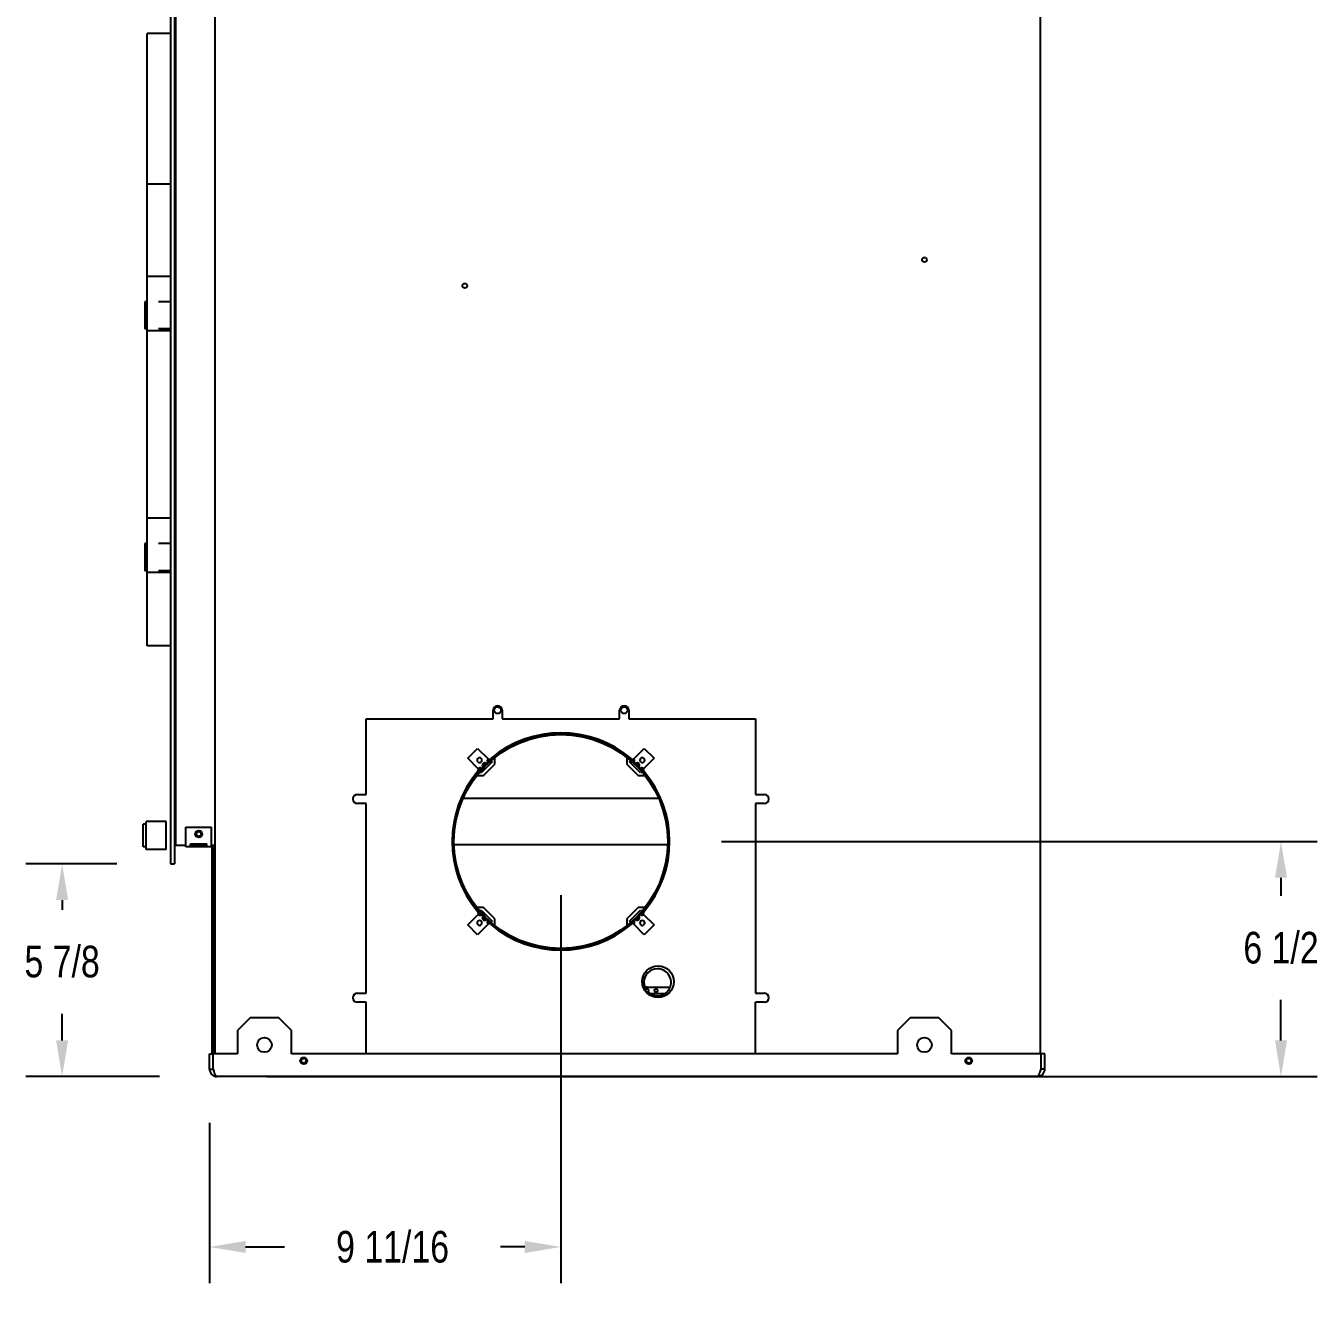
# Model space of a CAD drawing. Extents: x 4 to 120, y 8 to 100.
# Drawn here: x 84.63 to 120.34, y 8.02 to 43.09 of the extents above; entities that cross this region are included whole.
import ezdxf

# ---------------------------------------------------------------- set-up
doc = ezdxf.new("R2010")
doc.units = 0
doc.header["$LTSCALE"] = 7.5625
doc.header["$MEASUREMENT"] = 0
doc.layers.get('0').update_dxf_attribs({"linetype": 'CONTINUOUS'})
doc.layers.get('Defpoints').update_dxf_attribs({"linetype": 'CONTINUOUS'})
doc.styles.get("Standard").update_dxf_attribs({"font": 'txt', "width": 0.8})
doc.dimstyles.get("Standard").update_dxf_attribs({"dimtxt": 0.875, "dimasz": 0.08, "dimexe": 0.18, "dimexo": 0.0625, "dimgap": 0.09, "dimtad": 0, "dimtih": 1, "dimtoh": 1, "dimzin": 0, "dimdsep": 46, "dimtxsty": 'STANDARD', "dimcen": 0.09, "dimadec": 0, "dimazin": 0, "dimtp": 0.01, "dimtm": 0.01, "dimtfac": 1, "dimtofl": 0, "dimtmove": 0, "dimatfit": 3, "dimfxl": 1, "dimtolj": 1, "dimtzin": 0, "dimarcsym": 0})

# ---------------------------------------------------------------- blocks, each defined once
blk = doc.blocks.new('*D1')
at = {"color": 0, "linetype": 'Continuous', "lineweight": -2}
for p, q in [((99.423, 19.05), (99.423, 8.323)), ((89.706, 12.76), (89.706, 8.323)), ((90.706, 9.323), (91.785, 9.323)), ((98.423, 9.323), (97.752, 9.323))]:
    blk.add_line(p, q, dxfattribs=at)
at = {"color": 0, "linetype": 'Continuous'}
for points in [[(90.706, 9.489), (90.706, 9.156), (89.706, 9.323)], [(98.423, 9.489), (98.423, 9.156), (99.423, 9.323)]]:
    blk.add_solid(points, dxfattribs=at)
at = {"layer": 'Defpoints', "color": 0, "linetype": 'Continuous'}
for p in [(99.423, 19.909), (89.706, 13.619), (89.706, 9.323)]:
    blk.add_point(p, dxfattribs=at)
at = {"color": 0, "linetype": 'Continuous', "insert": (94.769, 9.323), "char_height": 0.875, "attachment_point": 5}
blk.add_mtext('\\A1;9 11/16', dxfattribs=at)
blk = doc.blocks.new('*D2')
at = {"color": 0, "linetype": 'Continuous', "lineweight": -2}
for p, q in [((103.864, 20.534), (120.335, 20.534)), ((119.335, 19.534), (119.335, 19.031)), ((119.335, 15.034), (119.335, 16.156)), ((91.296, 14.034), (120.335, 14.034))]:
    blk.add_line(p, q, dxfattribs=at)
at = {"color": 0, "linetype": 'Continuous'}
for points in [[(119.169, 19.534), (119.502, 19.534), (119.335, 20.534)], [(119.169, 15.034), (119.502, 15.034), (119.335, 14.034)]]:
    blk.add_solid(points, dxfattribs=at)
at = {"layer": 'Defpoints', "color": 0, "linetype": 'Continuous'}
for p in [(103.004, 20.534), (119.335, 20.534), (90.436, 14.034)]:
    blk.add_point(p, dxfattribs=at)
at = {"color": 0, "linetype": 'Continuous', "insert": (119.335, 17.593), "char_height": 0.875, "attachment_point": 5}
blk.add_mtext('\\A1;6 1/2', dxfattribs=at)
blk = doc.blocks.new('*D5')
at = {"color": 0, "linetype": 'Continuous', "lineweight": -2}
for p, q in [((87.146, 19.914), (84.631, 19.914)), ((85.631, 18.914), (85.631, 18.648)), ((85.631, 15.034), (85.631, 15.773)), ((88.327, 14.034), (84.631, 14.034))]:
    blk.add_line(p, q, dxfattribs=at)
at = {"color": 0, "linetype": 'Continuous'}
for points in [[(85.465, 18.914), (85.798, 18.914), (85.631, 19.914)], [(85.465, 15.034), (85.798, 15.034), (85.631, 14.034)]]:
    blk.add_solid(points, dxfattribs=at)
at = {"layer": 'Defpoints', "color": 0, "linetype": 'Continuous'}
for p in [(85.631, 19.914), (88.005, 19.914), (89.186, 14.034)]:
    blk.add_point(p, dxfattribs=at)
at = {"color": 0, "linetype": 'Continuous', "insert": (85.631, 17.21), "char_height": 0.875, "attachment_point": 5}
blk.add_mtext('\\A1;5 7/8', dxfattribs=at)

msp = doc.modelspace()

# ---------------------------------------------------------------- linework, layer by layer
at = {"color": 3, "linetype": 'Continuous'}
for p, q in [((112.68242, 14.65905), (112.68242, 54.27705)), ((89.86642, 14.65905), (89.86642, 45.31973)), ((88.76542, 44.81975), (88.76542, 20.43405)), ((97.54792, 23.92405), (97.54792, 24.16405)), ((97.79792, 24.16405), (97.79792, 23.92405)), ((101.04792, 23.92405), (101.04792, 24.16405)), ((101.29792, 24.16405), (101.29792, 23.92405)), ((94.03842, 23.92405), (97.54792, 23.92405)), ((94.03842, 21.83755), (94.03842, 23.92405)), ((97.79792, 23.92405), (101.04792, 23.92405)), ((101.29792, 23.92405), (104.80742, 23.92405)), ((104.80742, 23.92405), (104.80742, 21.83755)), ((96.84679, 22.83824), (97.1186, 23.11004)), ((97.1186, 23.11004), (97.40957, 22.81907)), ((97.59508, 22.67161), (97.59508, 22.85413)), ((101.25076, 22.85413), (101.25076, 22.67161)), ((101.43626, 22.81907), (101.72716, 23.10997)), ((101.72716, 23.10997), (101.99897, 22.83816)), ((97.13777, 22.54725), (96.84679, 22.83824)), ((97.12907, 22.51819), (97.17989, 22.56901)), ((97.16491, 22.48235), (97.12907, 22.51819)), ((97.52717, 22.73952), (97.21745, 22.4298)), ((97.25075, 22.63988), (97.31696, 22.70609)), ((97.28536, 22.36189), (97.59508, 22.67161)), ((97.38782, 22.77694), (97.43878, 22.8279)), ((97.43878, 22.8279), (97.46933, 22.79735)), ((97.49434, 22.77234), (97.52717, 22.73952)), ((101.25076, 22.67161), (101.56048, 22.36189)), ((101.31867, 22.73952), (101.3515, 22.77234)), ((101.62839, 22.4298), (101.31867, 22.73952)), ((101.37123, 22.79207), (101.40706, 22.8279)), ((101.40706, 22.8279), (101.45802, 22.77694)), ((101.52888, 22.70609), (101.59509, 22.63988)), ((101.66595, 22.56901), (101.71677, 22.51819)), ((101.71677, 22.51819), (101.68621, 22.48763)), ((101.99897, 22.83816), (101.70807, 22.54725)), ((97.10285, 22.36189), (97.28536, 22.36189)), ((97.21745, 22.4298), (97.18464, 22.46262)), ((101.56048, 22.36189), (101.74299, 22.36189)), ((101.6612, 22.46262), (101.62839, 22.4298)), ((93.79842, 21.83755), (94.03842, 21.83755)), ((104.80742, 21.83755), (105.04742, 21.83755)), ((94.03842, 21.58755), (93.79842, 21.58755)), ((94.03842, 16.33755), (94.03842, 21.58755)), ((102.12722, 21.72605), (96.71862, 21.72605)), ((105.04742, 21.58755), (104.80742, 21.58755)), ((104.80742, 21.58755), (104.80742, 16.33755)), ((88.76542, 20.43405), (89.05642, 20.43405)), ((89.18142, 20.43405), (89.63342, 20.43405)), ((89.63342, 20.41405), (89.18142, 20.41405)), ((89.75842, 20.43405), (89.86642, 20.43405)), ((89.80642, 14.65905), (89.80642, 20.36605)), ((96.47225, 20.45022), (102.37359, 20.45022)), ((102.40732, 20.53405), (102.42994, 20.53405)), ((97.28536, 18.70621), (97.10285, 18.70621)), ((97.12907, 18.54991), (97.15963, 18.58047)), ((97.18464, 18.60548), (97.21745, 18.6383)), ((97.21745, 18.6383), (97.52717, 18.32858)), ((97.59508, 18.39649), (97.28536, 18.70621)), ((101.56048, 18.70621), (101.25076, 18.39649)), ((101.31867, 18.32858), (101.62839, 18.6383)), ((101.74299, 18.70621), (101.56048, 18.70621)), ((101.62839, 18.6383), (101.6612, 18.60548)), ((101.68093, 18.58575), (101.71677, 18.54991)), ((96.84688, 18.22995), (97.13777, 18.52085)), ((97.11868, 17.95814), (96.84688, 18.22995)), ((97.40957, 18.24903), (97.11868, 17.95814)), ((97.17989, 18.49909), (97.12907, 18.54991)), ((97.31696, 18.36201), (97.25075, 18.42822)), ((97.43878, 18.2402), (97.38782, 18.29116)), ((97.47461, 18.27603), (97.43878, 18.2402)), ((97.52717, 18.32858), (97.49434, 18.29576)), ((97.59508, 18.21397), (97.59508, 18.39649)), ((101.25076, 18.39649), (101.25076, 18.21397)), ((101.3515, 18.29576), (101.31867, 18.32858)), ((101.40706, 18.2402), (101.37651, 18.27075)), ((101.45802, 18.29116), (101.40706, 18.2402)), ((101.72724, 17.95806), (101.43626, 18.24903)), ((101.59509, 18.42822), (101.52888, 18.36201)), ((101.71677, 18.54991), (101.66595, 18.49909)), ((101.70807, 18.52085), (101.99905, 18.22986)), ((101.99905, 18.22986), (101.72724, 17.95806)), ((93.79842, 16.33755), (94.03842, 16.33755)), ((94.03842, 16.08755), (93.79842, 16.08755)), ((94.03842, 14.65905), (94.03842, 16.08755)), ((104.80742, 16.33755), (105.04742, 16.33755)), ((105.04742, 16.08755), (104.80742, 16.08755)), ((104.80742, 14.65905), (104.80742, 16.08755)), ((90.82997, 15.65905), (90.47642, 15.3055)), ((91.62287, 15.65905), (90.82997, 15.65905)), ((91.97642, 15.3055), (91.62287, 15.65905)), ((109.07997, 15.65905), (108.72642, 15.3055)), ((109.87287, 15.65905), (109.07997, 15.65905)), ((110.22642, 15.3055), (109.87287, 15.65905)), ((90.47642, 15.3055), (90.47642, 14.65905)), ((91.97642, 14.65905), (91.97642, 15.3055)), ((108.72642, 15.3055), (108.72642, 14.65905)), ((110.22642, 14.65905), (110.22642, 15.3055)), ((89.70642, 14.24405), (89.70642, 14.65905)), ((90.47642, 14.65905), (89.81142, 14.65905)), ((89.81142, 14.24405), (89.81142, 14.65905)), ((108.72642, 14.65905), (91.97642, 14.65905)), ((112.70142, 14.65905), (110.22642, 14.65905)), ((112.70142, 14.24405), (112.70142, 14.65905)), ((112.80642, 14.24405), (112.80642, 14.65905)), ((112.59642, 14.03405), (89.91642, 14.03405))]:
    msp.add_line(p, q, dxfattribs=at)
at = {"color": 7, "linetype": 'Continuous'}
for p, q in [((88.62992, 51.03905), (88.62992, 19.91405)), ((88.73492, 51.03905), (88.73492, 19.91405)), ((88.62992, 42.88102), (87.98442, 42.88102)), ((87.98442, 25.94708), (87.98442, 42.88102)), ((88.76542, 42.88102), (88.73492, 42.88102)), ((88.62992, 38.71527), (87.98442, 38.71527)), ((88.76542, 38.71527), (88.73492, 38.71527)), ((87.98442, 36.16848), (88.62992, 36.16848)), ((88.73492, 36.16848), (88.76542, 36.16848)), ((87.98442, 35.45848), (87.92142, 35.45848)), ((87.92142, 35.45848), (87.92142, 34.70848)), ((88.62992, 35.45848), (88.29642, 35.45848)), ((88.76542, 35.45848), (88.73492, 35.45848)), ((87.98442, 34.70848), (87.92142, 34.70848)), ((87.98442, 34.66848), (88.62992, 34.66848)), ((88.62992, 34.70848), (88.29642, 34.70848)), ((88.76542, 34.70848), (88.73492, 34.70848)), ((88.73492, 34.66848), (88.76542, 34.66848)), ((87.98442, 29.48048), (88.62992, 29.48048)), ((88.73492, 29.48048), (88.76542, 29.48048)), ((87.98442, 28.77048), (87.92142, 28.77048)), ((87.92142, 28.77048), (87.92142, 28.02048)), ((88.62992, 28.77048), (88.29642, 28.77048)), ((88.76542, 28.77048), (88.73492, 28.77048)), ((87.98442, 28.02048), (87.92142, 28.02048)), ((87.98442, 27.98048), (88.62992, 27.98048)), ((88.62992, 28.02048), (88.29642, 28.02048)), ((88.76542, 28.02048), (88.73492, 28.02048)), ((88.73492, 27.98048), (88.76542, 27.98048)), ((88.62992, 25.94708), (87.98442, 25.94708)), ((88.76542, 25.94708), (88.73492, 25.94708)), ((88.50492, 21.09022), (87.95492, 21.09022)), ((87.95492, 20.31022), (87.95492, 21.09022)), ((88.50492, 20.31022), (88.50492, 21.09022)), ((87.95492, 21.01522), (87.87492, 21.01522)), ((87.87492, 20.38522), (87.87492, 21.01521)), ((89.05642, 20.93005), (89.75842, 20.93005)), ((89.05642, 20.39005), (89.05642, 20.93005)), ((89.75842, 20.39005), (89.75842, 20.93005)), ((87.95492, 20.38522), (87.87492, 20.38522)), ((89.75842, 20.39005), (89.05642, 20.39005)), ((89.18142, 20.47318), (89.63342, 20.47318)), ((89.18142, 20.39005), (89.18142, 20.47318)), ((89.63342, 20.39005), (89.63342, 20.47318)), ((89.78242, 14.65905), (89.78242, 20.36605)), ((102.40732, 20.53405), (102.37932, 20.53405)), ((88.50492, 20.31022), (87.95492, 20.31022)), ((89.78242, 20.29579), (89.80642, 20.29579)), ((88.62992, 19.91405), (88.73492, 19.91405)), ((101.80642, 16.50805), (102.44486, 16.50805)), ((102.28792, 16.32005), (101.90192, 16.32005)), ((89.70642, 14.65905), (89.81142, 14.65905)), ((112.80642, 14.65905), (112.70142, 14.65905)), ((89.70642, 14.24405), (89.81142, 14.24405)), ((112.80642, 14.24405), (112.70142, 14.24405))]:
    msp.add_line(p, q, dxfattribs=at)
at = {"color": 3, "linetype": 'Continuous'}
for centre, radius in [((109.47642, 36.61905), 0.065), ((96.76542, 35.90056), 0.065), ((97.67292, 24.16405), 0.094), ((101.17292, 24.16405), 0.094), ((99.42292, 20.53405), 2.9844), ((89.40742, 20.74205), 0.065), ((102.11042, 16.65905), 0.4375), ((91.22642, 14.90905), 0.203), ((109.47642, 14.90905), 0.203), ((92.31142, 14.47105), 0.094), ((92.31142, 14.47105), 0.065), ((110.70142, 14.47105), 0.094), ((110.70142, 14.47105), 0.065)]:
    msp.add_circle(centre, radius, dxfattribs=at)
at = {"color": 7, "linetype": 'Continuous'}
for centre, radius in [((99.42292, 20.53405), 2.9564), ((89.40742, 20.74205), 0.094), ((101.80642, 16.41405), 0.045), ((102.05642, 16.41405), 0.045)]:
    msp.add_circle(centre, radius, dxfattribs=at)
at = {"color": 3, "linetype": 'Continuous'}
for centre, radius, start, end in [((97.67292, 24.16405), 0.125, 0, 180), ((101.17292, 24.16405), 0.125, 0, 180), ((99.42292, 20.53405), 3.00695, 49.781723, 130.218277), ((99.42292, 20.53405), 3.00695, 139.785258, 220.214742), ((99.42292, 20.53405), 3.00695, 319.785258, 40.214742), ((93.79842, 21.71255), 0.125, 90, 270), ((105.04742, 21.71255), 0.125, 270, 90), ((89.75842, 20.36605), 0.048, 0, 90), ((99.42292, 20.53405), 3.00695, 229.781723, 310.218277), ((93.79842, 16.21255), 0.125, 90, 270), ((105.04742, 16.21255), 0.125, 270, 90), ((89.91642, 14.24405), 0.21, 180, 270), ((112.59642, 14.24405), 0.21, 270, 360)]:
    msp.add_arc(centre, radius, start, end, dxfattribs=at)
at = {"color": 7, "linetype": 'Continuous'}
for centre, radius, start, end in [((89.75842, 20.36605), 0.024, 0, 90), ((102.09492, 16.64005), 0.375, 224.888823, 211.437803), ((101.80642, 16.41405), 0.094, 90, 125.781413), ((89.91642, 14.24405), 0.105, 180, 215.45124), ((112.59642, 14.24405), 0.105, 324.54876, 360)]:
    msp.add_arc(centre, radius, start, end, dxfattribs=at)
at = {"color": 3, "linetype": 'Continuous'}
for points, knots in [([(97.22261, 22.83273), (97.20736, 22.84181), (97.17586, 22.86056), (97.1221, 22.83473), (97.09627, 22.78096), (97.11502, 22.74947), (97.1241, 22.73422)], [0, 0, 0, 0, 0.050346798, 0.103957803, 0.157569201, 0.20791603, 0.20791603, 0.20791603, 0.20791603]), ([(97.1241, 22.73422), (97.13956, 22.72573), (97.17102, 22.70846), (97.2234, 22.73344), (97.24837, 22.78582), (97.2311, 22.81728), (97.22261, 22.83273)], [0, 0, 0, 0, 0.050227069, 0.102235986, 0.15424511, 0.204472616, 0.204472616, 0.204472616, 0.204472616]), ([(97.17986, 22.56928), (97.17539, 22.56854), (97.15939, 22.56589), (97.14683, 22.55506), (97.13777, 22.54725)], [0, 0, 0, 0, 0.0134307058, 0.0481609593, 0.0481609593, 0.0481609593, 0.0481609593]), ([(97.21644, 22.56423), (97.21417, 22.56521), (97.20923, 22.56732), (97.20387, 22.56785), (97.20097, 22.56813)], [0, 0, 0, 0, 0.007363852, 0.0160426176, 0.0160426176, 0.0160426176, 0.0160426176]), ([(97.31698, 22.70684), (97.31108, 22.70646), (97.29357, 22.70534), (97.26729, 22.68955), (97.2515, 22.66327), (97.25038, 22.64575), (97.25, 22.63986)], [0, 0, 0, 0, 0.017605795, 0.052336024, 0.087066274, 0.104668248, 0.104668248, 0.104668248, 0.104668248]), ([(97.25254, 22.62307), (97.25301, 22.62019), (97.25387, 22.61488), (97.25629, 22.61007), (97.25741, 22.60787)], [0, 0, 0, 0, 0.0086787656, 0.0160426177, 0.0160426177, 0.0160426177, 0.0160426177]), ([(97.26095, 22.60324), (97.26214, 22.60224), (97.26357, 22.60103), (97.26535, 22.60068), (97.26565, 22.60062)], [0, 0, 0, 0, 0.00451137067, 0.00542582238, 0.00542582238, 0.00542582238, 0.00542582238]), ([(97.34897, 22.69944), (97.34676, 22.70055), (97.34196, 22.70297), (97.33664, 22.70384), (97.33377, 22.7043)], [0, 0, 0, 0, 0.007363852, 0.0160426176, 0.0160426176, 0.0160426176, 0.0160426176]), ([(97.40957, 22.81907), (97.40177, 22.81002), (97.39094, 22.79745), (97.38829, 22.78144), (97.38755, 22.77697)], [0, 0, 0, 0, 0.034730229, 0.0481732493, 0.0481732493, 0.0481732493, 0.0481732493]), ([(97.3887, 22.75588), (97.38899, 22.75298), (97.38951, 22.74762), (97.39163, 22.74267), (97.3926, 22.7404)], [0, 0, 0, 0, 0.0086787657, 0.0160426177, 0.0160426177, 0.0160426177, 0.0160426177]), ([(97.39585, 22.73556), (97.39697, 22.73448), (97.39832, 22.73319), (97.40008, 22.73272), (97.40037, 22.73265)], [0, 0, 0, 0, 0.00451137069, 0.00542582243, 0.00542582243, 0.00542582243, 0.00542582243]), ([(97.49105, 22.82508), (97.48965, 22.82605), (97.48794, 22.82724), (97.48608, 22.82817), (97.48574, 22.82834)], [0, 0, 0, 0, 0.00510893156, 0.0062352737, 0.0062352737, 0.0062352737, 0.0062352737]), ([(101.35169, 22.82217), (101.35076, 22.82093), (101.34966, 22.81945), (101.34941, 22.81767), (101.34937, 22.81739)], [0, 0, 0, 0, 0.00451137067, 0.00535706603, 0.00535706603, 0.00535706603, 0.00535706603]), ([(101.36456, 22.83018), (101.3627, 22.82947), (101.35924, 22.82815), (101.35619, 22.82605), (101.35479, 22.82508)], [0, 0, 0, 0, 0.0059451771, 0.0110541087, 0.0110541087, 0.0110541087, 0.0110541087]), ([(101.45829, 22.77697), (101.45755, 22.78144), (101.4549, 22.79745), (101.44407, 22.81002), (101.43626, 22.81907)], [0, 0, 0, 0, 0.0134430203, 0.0481732492, 0.0481732492, 0.0481732492, 0.0481732492]), ([(101.45324, 22.7404), (101.45421, 22.74267), (101.45633, 22.74762), (101.45685, 22.75298), (101.45714, 22.75588)], [0, 0, 0, 0, 0.007363852, 0.0160426177, 0.0160426177, 0.0160426177, 0.0160426177]), ([(101.49225, 22.69589), (101.49124, 22.6947), (101.49003, 22.69328), (101.48968, 22.69149), (101.48962, 22.69119)], [0, 0, 0, 0, 0.00451137072, 0.00542582246, 0.00542582246, 0.00542582246, 0.00542582246]), ([(101.51207, 22.7043), (101.5092, 22.70384), (101.50388, 22.70297), (101.49908, 22.70055), (101.49687, 22.69944)], [0, 0, 0, 0, 0.0086787658, 0.0160426177, 0.0160426177, 0.0160426177, 0.0160426177]), ([(101.59584, 22.63986), (101.59546, 22.64575), (101.59434, 22.66327), (101.57855, 22.68955), (101.55227, 22.70534), (101.53476, 22.70646), (101.52886, 22.70684)], [0, 0, 0, 0, 0.017601975, 0.052332224, 0.087062454, 0.104668248, 0.104668248, 0.104668248, 0.104668248]), ([(101.58843, 22.60787), (101.58955, 22.61007), (101.59197, 22.61488), (101.59283, 22.62019), (101.5933, 22.62307)], [0, 0, 0, 0, 0.007363852, 0.0160426177, 0.0160426177, 0.0160426177, 0.0160426177]), ([(101.62323, 22.83273), (101.61474, 22.81728), (101.59746, 22.78582), (101.62244, 22.73344), (101.67482, 22.70846), (101.70628, 22.72573), (101.72174, 22.73422)], [0, 0, 0, 0, 0.050227506, 0.10223663, 0.154245547, 0.204472616, 0.204472616, 0.204472616, 0.204472616]), ([(101.62455, 22.56099), (101.62348, 22.55987), (101.62218, 22.55852), (101.62172, 22.55676), (101.62164, 22.55646)], [0, 0, 0, 0, 0.00451137062, 0.00542582237, 0.00542582237, 0.00542582237, 0.00542582237]), ([(101.72174, 22.73422), (101.73082, 22.74947), (101.74956, 22.78096), (101.72374, 22.83473), (101.66997, 22.86056), (101.63848, 22.84181), (101.62323, 22.83273)], [0, 0, 0, 0, 0.050346829, 0.103958227, 0.157569232, 0.20791603, 0.20791603, 0.20791603, 0.20791603]), ([(101.64487, 22.56813), (101.64197, 22.56785), (101.63661, 22.56732), (101.63167, 22.56521), (101.6294, 22.56423)], [0, 0, 0, 0, 0.0086787657, 0.0160426176, 0.0160426176, 0.0160426176, 0.0160426176]), ([(101.70807, 22.54725), (101.69901, 22.55506), (101.68645, 22.56589), (101.67044, 22.56854), (101.66598, 22.56928)], [0, 0, 0, 0, 0.0347302535, 0.0481609593, 0.0481609593, 0.0481609593, 0.0481609593]), ([(97.12667, 22.47554), (97.12738, 22.47368), (97.1287, 22.47023), (97.1308, 22.46718), (97.13177, 22.46578)], [0, 0, 0, 0, 0.0059451771, 0.0110541086, 0.0110541086, 0.0110541086, 0.0110541086]), ([(97.13468, 22.46268), (97.13592, 22.46175), (97.13741, 22.46065), (97.13918, 22.4604), (97.13946, 22.46036)], [0, 0, 0, 0, 0.00451137072, 0.00535706604, 0.00535706604, 0.00535706604, 0.00535706604]), ([(101.71407, 22.46578), (101.71504, 22.46718), (101.71623, 22.46889), (101.71716, 22.47075), (101.71733, 22.47109)], [0, 0, 0, 0, 0.00510893159, 0.00623527377, 0.00623527377, 0.00623527377, 0.00623527377]), ([(97.13177, 18.60232), (97.1308, 18.60092), (97.12961, 18.59921), (97.12868, 18.59735), (97.12851, 18.59701)], [0, 0, 0, 0, 0.00510893153, 0.00623527381, 0.00623527381, 0.00623527381, 0.00623527381]), ([(101.71116, 18.60542), (101.70992, 18.60635), (101.70843, 18.60745), (101.70666, 18.6077), (101.70638, 18.60774)], [0, 0, 0, 0, 0.00451137072, 0.00535706604, 0.00535706604, 0.00535706604, 0.00535706604]), ([(101.71917, 18.59256), (101.71846, 18.59442), (101.71714, 18.59787), (101.71504, 18.60092), (101.71407, 18.60232)], [0, 0, 0, 0, 0.0059451771, 0.0110541087, 0.0110541087, 0.0110541087, 0.0110541087]), ([(97.1241, 18.33388), (97.11502, 18.31863), (97.09627, 18.28714), (97.1221, 18.23337), (97.17586, 18.20754), (97.20736, 18.22629), (97.22261, 18.23537)], [0, 0, 0, 0, 0.050346829, 0.103958227, 0.157569232, 0.20791603, 0.20791603, 0.20791603, 0.20791603]), ([(97.22261, 18.23537), (97.2311, 18.25082), (97.24837, 18.28228), (97.2234, 18.33466), (97.17102, 18.35964), (97.13956, 18.34237), (97.1241, 18.33388)], [0, 0, 0, 0, 0.050227506, 0.10223663, 0.154245547, 0.204472616, 0.204472616, 0.204472616, 0.204472616]), ([(97.13777, 18.52085), (97.14683, 18.51304), (97.15939, 18.50221), (97.17539, 18.49956), (97.17986, 18.49882)], [0, 0, 0, 0, 0.0347302535, 0.0481609593, 0.0481609593, 0.0481609593, 0.0481609593]), ([(97.20097, 18.49997), (97.20387, 18.50025), (97.20923, 18.50078), (97.21417, 18.50289), (97.21644, 18.50387)], [0, 0, 0, 0, 0.0086787657, 0.0160426176, 0.0160426176, 0.0160426176, 0.0160426176]), ([(97.22129, 18.50711), (97.22236, 18.50823), (97.22366, 18.50958), (97.22412, 18.51134), (97.2242, 18.51164)], [0, 0, 0, 0, 0.00451137076, 0.00542582248, 0.00542582248, 0.00542582248, 0.00542582248]), ([(97.25, 18.42824), (97.25038, 18.42235), (97.2515, 18.40483), (97.26729, 18.37855), (97.29357, 18.36276), (97.31108, 18.36164), (97.31698, 18.36126)], [0, 0, 0, 0, 0.017601975, 0.052332224, 0.087062453, 0.104668248, 0.104668248, 0.104668248, 0.104668248]), ([(97.25741, 18.46023), (97.25629, 18.45803), (97.25387, 18.45322), (97.25301, 18.44791), (97.25254, 18.44503)], [0, 0, 0, 0, 0.0073638519, 0.0160426176, 0.0160426176, 0.0160426176, 0.0160426176]), ([(97.33377, 18.3638), (97.33664, 18.36426), (97.34196, 18.36513), (97.34676, 18.36755), (97.34897, 18.36866)], [0, 0, 0, 0, 0.0086787656, 0.0160426176, 0.0160426176, 0.0160426176, 0.0160426176]), ([(97.35359, 18.37221), (97.3546, 18.3734), (97.35581, 18.37482), (97.35616, 18.37661), (97.35622, 18.37691)], [0, 0, 0, 0, 0.00451137078, 0.00542582251, 0.00542582251, 0.00542582251, 0.00542582251]), ([(97.38755, 18.29113), (97.38829, 18.28666), (97.39094, 18.27065), (97.40177, 18.25808), (97.40957, 18.24903)], [0, 0, 0, 0, 0.0134430203, 0.0481732493, 0.0481732493, 0.0481732493, 0.0481732493]), ([(97.3926, 18.3277), (97.39163, 18.32543), (97.38951, 18.32048), (97.38899, 18.31512), (97.3887, 18.31222)], [0, 0, 0, 0, 0.007363852, 0.0160426177, 0.0160426177, 0.0160426177, 0.0160426177]), ([(97.48128, 18.23792), (97.48314, 18.23863), (97.4866, 18.23995), (97.48965, 18.24205), (97.49105, 18.24302)], [0, 0, 0, 0, 0.0059451771, 0.0110541087, 0.0110541087, 0.0110541087, 0.0110541087]), ([(97.49415, 18.24593), (97.49508, 18.24717), (97.49618, 18.24865), (97.49643, 18.25043), (97.49647, 18.25071)], [0, 0, 0, 0, 0.00451137072, 0.00535706606, 0.00535706606, 0.00535706606, 0.00535706606]), ([(101.35479, 18.24302), (101.35619, 18.24205), (101.3579, 18.24086), (101.35976, 18.23993), (101.3601, 18.23976)], [0, 0, 0, 0, 0.00510893156, 0.00623527379, 0.00623527379, 0.00623527379, 0.00623527379]), ([(101.43626, 18.24903), (101.44407, 18.25808), (101.4549, 18.27065), (101.45755, 18.28666), (101.45829, 18.29113)], [0, 0, 0, 0, 0.0347302289, 0.0481732492, 0.0481732492, 0.0481732492, 0.0481732492]), ([(101.44999, 18.33254), (101.44887, 18.33362), (101.44752, 18.33491), (101.44576, 18.33538), (101.44547, 18.33545)], [0, 0, 0, 0, 0.00451137069, 0.00542582243, 0.00542582243, 0.00542582243, 0.00542582243]), ([(101.45714, 18.31222), (101.45685, 18.31512), (101.45633, 18.32048), (101.45421, 18.32543), (101.45324, 18.3277)], [0, 0, 0, 0, 0.0086787657, 0.0160426177, 0.0160426177, 0.0160426177, 0.0160426177]), ([(101.49687, 18.36866), (101.49908, 18.36755), (101.50388, 18.36513), (101.5092, 18.36426), (101.51207, 18.3638)], [0, 0, 0, 0, 0.007363852, 0.0160426177, 0.0160426177, 0.0160426177, 0.0160426177]), ([(101.52886, 18.36126), (101.53476, 18.36164), (101.55227, 18.36276), (101.57855, 18.37855), (101.59434, 18.40483), (101.59546, 18.42235), (101.59584, 18.42824)], [0, 0, 0, 0, 0.017605795, 0.052336024, 0.087066274, 0.104668248, 0.104668248, 0.104668248, 0.104668248]), ([(101.58489, 18.46486), (101.5837, 18.46586), (101.58227, 18.46707), (101.58049, 18.46742), (101.58019, 18.46748)], [0, 0, 0, 0, 0.00451137059, 0.00542582239, 0.00542582239, 0.00542582239, 0.00542582239]), ([(101.5933, 18.44503), (101.59283, 18.44791), (101.59197, 18.45322), (101.58955, 18.45803), (101.58843, 18.46023)], [0, 0, 0, 0, 0.0086787656, 0.0160426176, 0.0160426176, 0.0160426176, 0.0160426176]), ([(101.72174, 18.33388), (101.70628, 18.34237), (101.67482, 18.35964), (101.62244, 18.33466), (101.59746, 18.28228), (101.61474, 18.25082), (101.62323, 18.23537)], [0, 0, 0, 0, 0.050227069, 0.102235986, 0.15424511, 0.204472616, 0.204472616, 0.204472616, 0.204472616]), ([(101.62323, 18.23537), (101.63848, 18.22629), (101.66997, 18.20754), (101.72374, 18.23337), (101.74956, 18.28714), (101.73082, 18.31863), (101.72174, 18.33388)], [0, 0, 0, 0, 0.050346798, 0.103957803, 0.157569201, 0.20791603, 0.20791603, 0.20791603, 0.20791603]), ([(101.6294, 18.50387), (101.63167, 18.50289), (101.63661, 18.50078), (101.64197, 18.50025), (101.64487, 18.49997)], [0, 0, 0, 0, 0.007363852, 0.0160426176, 0.0160426176, 0.0160426176, 0.0160426176]), ([(101.66598, 18.49882), (101.67044, 18.49956), (101.68645, 18.50221), (101.69901, 18.51304), (101.70807, 18.52085)], [0, 0, 0, 0, 0.0134307058, 0.0481609593, 0.0481609593, 0.0481609593, 0.0481609593]), ([(89.83104, 14.18328), (89.82989, 14.18677), (89.82599, 14.19857), (89.81945, 14.21883), (89.81411, 14.2356), (89.81142, 14.24405)], [0, 0, 0, 0, 0.011041221, 0.0372692508, 0.0638620698, 0.0638620698, 0.0638620698, 0.0638620698]), ([(89.91642, 14.03405), (89.91507, 14.03413), (89.91231, 14.03428), (89.90822, 14.03551), (89.90414, 14.03745), (89.90009, 14.04017), (89.89604, 14.04361), (89.892, 14.04779), (89.88797, 14.05267), (89.88239, 14.0604), (89.87551, 14.07176), (89.86753, 14.08738), (89.85954, 14.10527), (89.85153, 14.12518), (89.84352, 14.14682), (89.8367, 14.16638), (89.83258, 14.1787), (89.83104, 14.18328)], [0, 0, 0, 0, 0.0040558, 0.008254178, 0.012721983, 0.017560344, 0.022845564, 0.028635479, 0.034966525, 0.041840366, 0.057203216, 0.074769252, 0.09441979, 0.115961491, 0.139139853, 0.163632014, 0.178114211, 0.178114211, 0.178114211, 0.178114211]), ([(112.59642, 14.03405), (112.59777, 14.03413), (112.60053, 14.03428), (112.60462, 14.03551), (112.6087, 14.03745), (112.61275, 14.04017), (112.6168, 14.04361), (112.62084, 14.04779), (112.62487, 14.05267), (112.63045, 14.0604), (112.63733, 14.07176), (112.64531, 14.08738), (112.6533, 14.10527), (112.66131, 14.12518), (112.66932, 14.14682), (112.67614, 14.16638), (112.68026, 14.1787), (112.68179, 14.18328)], [0, 0, 0, 0, 0.0040558, 0.008254178, 0.012721983, 0.017560344, 0.022845564, 0.028635479, 0.034966525, 0.041840366, 0.057203216, 0.074769252, 0.09441979, 0.115961491, 0.139139853, 0.163632014, 0.178114211, 0.178114211, 0.178114211, 0.178114211]), ([(112.68179, 14.18328), (112.68295, 14.18677), (112.68685, 14.19857), (112.69339, 14.21883), (112.69873, 14.2356), (112.70142, 14.24405)], [0, 0, 0, 0, 0.011041221, 0.0372692508, 0.0638620698, 0.0638620698, 0.0638620698, 0.0638620698])]:
    msp.add_open_spline(points, degree=3, knots=knots, dxfattribs=at)
for points in [[(97.20097, 22.56813), (97.19393, 22.56851), (97.1869, 22.5689), (97.17986, 22.56928)], [(97.22129, 22.56099), (97.21967, 22.56207), (97.21806, 22.56315), (97.21644, 22.56423)], [(97.22394, 22.55734), (97.22306, 22.55856), (97.22217, 22.55977), (97.22129, 22.56099)], [(97.2242, 22.55646), (97.22411, 22.55676), (97.22403, 22.55705), (97.22394, 22.55734)], [(97.25, 22.63986), (97.25085, 22.63426), (97.25169, 22.62867), (97.25254, 22.62307)], [(97.25741, 22.60787), (97.25859, 22.60633), (97.25977, 22.60478), (97.26095, 22.60324)], [(97.33377, 22.7043), (97.32817, 22.70515), (97.32257, 22.70599), (97.31698, 22.70684)], [(97.35359, 22.69589), (97.35205, 22.69707), (97.35051, 22.69825), (97.34897, 22.69944)], [(97.35601, 22.69208), (97.35521, 22.69335), (97.3544, 22.69462), (97.35359, 22.69589)], [(97.35622, 22.69119), (97.35615, 22.69149), (97.35608, 22.69179), (97.35601, 22.69208)], [(97.38755, 22.77697), (97.38794, 22.76994), (97.38832, 22.76291), (97.3887, 22.75588)], [(97.3926, 22.7404), (97.39368, 22.73879), (97.39476, 22.73717), (97.39585, 22.73556)], [(97.48574, 22.82834), (97.48425, 22.82895), (97.48277, 22.82957), (97.48128, 22.83018)], [(97.49415, 22.82217), (97.49312, 22.82314), (97.49209, 22.82411), (97.49105, 22.82508)], [(97.49633, 22.81822), (97.4956, 22.81954), (97.49488, 22.82086), (97.49415, 22.82217)], [(97.49647, 22.81739), (97.49642, 22.81767), (97.49637, 22.81794), (97.49633, 22.81822)], [(101.35479, 22.82508), (101.35375, 22.82411), (101.35272, 22.82314), (101.35169, 22.82217)], [(101.44547, 22.73265), (101.44576, 22.73273), (101.44605, 22.73282), (101.44635, 22.7329)], [(101.44635, 22.7329), (101.44756, 22.73379), (101.44878, 22.73467), (101.44999, 22.73556)], [(101.44999, 22.73556), (101.45108, 22.73717), (101.45216, 22.73879), (101.45324, 22.7404)], [(101.45714, 22.75588), (101.45752, 22.76291), (101.4579, 22.76994), (101.45829, 22.77697)], [(101.49687, 22.69944), (101.49533, 22.69825), (101.49379, 22.69707), (101.49225, 22.69589)], [(101.52886, 22.70684), (101.52327, 22.70599), (101.51767, 22.70515), (101.51207, 22.7043)], [(101.58019, 22.60062), (101.58049, 22.60069), (101.58078, 22.60076), (101.58108, 22.60082)], [(101.58108, 22.60082), (101.58235, 22.60163), (101.58362, 22.60244), (101.58489, 22.60324)], [(101.58489, 22.60324), (101.58607, 22.60478), (101.58725, 22.60633), (101.58843, 22.60787)], [(101.5933, 22.62307), (101.59415, 22.62867), (101.59499, 22.63426), (101.59584, 22.63986)], [(101.6294, 22.56423), (101.62778, 22.56315), (101.62617, 22.56207), (101.62455, 22.56099)], [(101.66598, 22.56928), (101.65894, 22.5689), (101.65191, 22.56851), (101.64487, 22.56813)], [(97.13177, 22.46578), (97.13274, 22.46474), (97.13371, 22.46371), (97.13468, 22.46268)], [(101.70638, 22.46036), (101.70665, 22.46041), (101.70693, 22.46046), (101.70721, 22.4605)], [(101.70721, 22.4605), (101.70853, 22.46123), (101.70985, 22.46195), (101.71116, 22.46268)], [(101.71116, 22.46268), (101.71213, 22.46371), (101.7131, 22.46474), (101.71407, 22.46578)], [(101.71733, 22.47109), (101.71794, 22.47257), (101.71856, 22.47406), (101.71917, 22.47554)], [(97.12851, 18.59701), (97.1279, 18.59553), (97.12728, 18.59404), (97.12667, 18.59256)], [(97.13468, 18.60542), (97.13371, 18.60439), (97.13274, 18.60336), (97.13177, 18.60232)], [(97.13863, 18.6076), (97.13731, 18.60687), (97.13599, 18.60615), (97.13468, 18.60542)], [(97.13946, 18.60774), (97.13918, 18.60769), (97.13891, 18.60764), (97.13863, 18.6076)], [(101.71407, 18.60232), (101.7131, 18.60336), (101.71213, 18.60439), (101.71116, 18.60542)], [(97.17986, 18.49882), (97.1869, 18.4992), (97.19393, 18.49959), (97.20097, 18.49997)], [(97.21644, 18.50387), (97.21806, 18.50495), (97.21967, 18.50603), (97.22129, 18.50711)], [(97.25254, 18.44503), (97.25169, 18.43943), (97.25085, 18.43384), (97.25, 18.42824)], [(97.26095, 18.46486), (97.25977, 18.46332), (97.25859, 18.46177), (97.25741, 18.46023)], [(97.26476, 18.46728), (97.26349, 18.46647), (97.26222, 18.46566), (97.26095, 18.46486)], [(97.26565, 18.46748), (97.26535, 18.46741), (97.26506, 18.46735), (97.26476, 18.46728)], [(97.31698, 18.36126), (97.32257, 18.36211), (97.32817, 18.36295), (97.33377, 18.3638)], [(97.34897, 18.36866), (97.35051, 18.36985), (97.35205, 18.37103), (97.35359, 18.37221)], [(97.3887, 18.31222), (97.38832, 18.30519), (97.38794, 18.29816), (97.38755, 18.29113)], [(97.39585, 18.33254), (97.39476, 18.33093), (97.39368, 18.32931), (97.3926, 18.3277)], [(97.39949, 18.3352), (97.39828, 18.33431), (97.39706, 18.33343), (97.39585, 18.33254)], [(97.40037, 18.33545), (97.40008, 18.33537), (97.39979, 18.33528), (97.39949, 18.3352)], [(97.49105, 18.24302), (97.49209, 18.24399), (97.49312, 18.24496), (97.49415, 18.24593)], [(101.34937, 18.25071), (101.34942, 18.25043), (101.34947, 18.25016), (101.34951, 18.24988)], [(101.34951, 18.24988), (101.35024, 18.24856), (101.35096, 18.24724), (101.35169, 18.24593)], [(101.35169, 18.24593), (101.35272, 18.24496), (101.35375, 18.24399), (101.35479, 18.24302)], [(101.3601, 18.23976), (101.36159, 18.23915), (101.36307, 18.23853), (101.36456, 18.23792)], [(101.45324, 18.3277), (101.45216, 18.32931), (101.45108, 18.33093), (101.44999, 18.33254)], [(101.45829, 18.29113), (101.4579, 18.29816), (101.45752, 18.30519), (101.45714, 18.31222)], [(101.48962, 18.37691), (101.48969, 18.37661), (101.48976, 18.37631), (101.48983, 18.37602)], [(101.48983, 18.37602), (101.49063, 18.37475), (101.49144, 18.37348), (101.49225, 18.37221)], [(101.49225, 18.37221), (101.49379, 18.37103), (101.49533, 18.36985), (101.49687, 18.36866)], [(101.51207, 18.3638), (101.51767, 18.36295), (101.52327, 18.36211), (101.52886, 18.36126)], [(101.58843, 18.46023), (101.58725, 18.46177), (101.58607, 18.46332), (101.58489, 18.46486)], [(101.59584, 18.42824), (101.59499, 18.43384), (101.59415, 18.43943), (101.5933, 18.44503)], [(101.62164, 18.51164), (101.62173, 18.51135), (101.62181, 18.51105), (101.6219, 18.51076)], [(101.6219, 18.51076), (101.62278, 18.50954), (101.62367, 18.50833), (101.62455, 18.50711)], [(101.62455, 18.50711), (101.62617, 18.50603), (101.62778, 18.50495), (101.6294, 18.50387)], [(101.64487, 18.49997), (101.65191, 18.49959), (101.65894, 18.4992), (101.66598, 18.49882)]]:
    msp.add_open_spline(points, degree=3, dxfattribs=at)
at = {"color": 7, "linetype": 'Continuous'}
for points in [[(97.22407, 22.55654), (97.22098, 22.55835), (97.21788, 22.56016), (97.21479, 22.56197)], [(97.35609, 22.69127), (97.35312, 22.69328), (97.35014, 22.69528), (97.34717, 22.69728)], [(97.49355, 22.81973), (97.49062, 22.82184), (97.48769, 22.82396), (97.48476, 22.82607)], [(101.44554, 22.73277), (101.44735, 22.73587), (101.44917, 22.73896), (101.45098, 22.74206)], [(101.58027, 22.60074), (101.58227, 22.60372), (101.58428, 22.60669), (101.58628, 22.60967)], [(101.70871, 22.46328), (101.71083, 22.46621), (101.71294, 22.46914), (101.71506, 22.47207)], [(97.13713, 18.60482), (97.13501, 18.60189), (97.13289, 18.59896), (97.13078, 18.59603)], [(97.26557, 18.46736), (97.26357, 18.46438), (97.26156, 18.46141), (97.25956, 18.45843)], [(97.4003, 18.33533), (97.39849, 18.33223), (97.39667, 18.32914), (97.39486, 18.32604)], [(101.35229, 18.24837), (101.35522, 18.24626), (101.35815, 18.24414), (101.36108, 18.24203)], [(101.48975, 18.37683), (101.49272, 18.37482), (101.4957, 18.37282), (101.49867, 18.37082)], [(101.62177, 18.51156), (101.62486, 18.50975), (101.62796, 18.50794), (101.63105, 18.50613)]]:
    msp.add_open_spline(points, degree=3, dxfattribs=at)
for points, knots in [([(97.25254, 22.62307), (97.25474, 22.61852), (97.2585, 22.61073), (97.2635, 22.60368), (97.26557, 22.60074)], [0, 0, 0, 0, 0.0151284942, 0.025887316, 0.025887316, 0.025887316, 0.025887316]), ([(97.3887, 22.75588), (97.39061, 22.7512), (97.39388, 22.74319), (97.39841, 22.73583), (97.4003, 22.73277)], [0, 0, 0, 0, 0.0151284943, 0.025887316, 0.025887316, 0.025887316, 0.025887316]), ([(101.36108, 22.82607), (101.3581, 22.82402), (101.35413, 22.82129), (101.35043, 22.81821), (101.34951, 22.81745)], [0, 0, 0, 0, 0.010840449, 0.0144391946, 0.0144391946, 0.0144391946, 0.0144391946]), ([(101.51207, 22.7043), (101.50752, 22.7021), (101.49974, 22.69834), (101.49268, 22.69335), (101.48975, 22.69127)], [0, 0, 0, 0, 0.0151284943, 0.025887316, 0.025887316, 0.025887316, 0.025887316]), ([(101.64487, 22.56813), (101.64019, 22.56622), (101.63218, 22.56296), (101.62483, 22.55842), (101.62177, 22.55654)], [0, 0, 0, 0, 0.0151284942, 0.0258873159, 0.0258873159, 0.0258873159, 0.0258873159]), ([(97.13078, 22.47207), (97.13283, 22.46909), (97.13556, 22.46512), (97.13864, 22.46142), (97.13941, 22.4605)], [0, 0, 0, 0, 0.010840449, 0.0144391946, 0.0144391946, 0.0144391946, 0.0144391946]), ([(101.71506, 18.59603), (101.71301, 18.59901), (101.71028, 18.60298), (101.7072, 18.60668), (101.70643, 18.6076)], [0, 0, 0, 0, 0.010840449, 0.0144391945, 0.0144391945, 0.0144391945, 0.0144391945]), ([(97.20097, 18.49997), (97.20565, 18.50188), (97.21366, 18.50514), (97.22101, 18.50968), (97.22407, 18.51156)], [0, 0, 0, 0, 0.0151284942, 0.025887316, 0.025887316, 0.025887316, 0.025887316]), ([(97.33377, 18.3638), (97.33832, 18.366), (97.3461, 18.36976), (97.35316, 18.37475), (97.35609, 18.37683)], [0, 0, 0, 0, 0.0151284942, 0.0258873159, 0.0258873159, 0.0258873159, 0.0258873159]), ([(97.48476, 18.24203), (97.48774, 18.24408), (97.49171, 18.24681), (97.49541, 18.24989), (97.49633, 18.25065)], [0, 0, 0, 0, 0.010840449, 0.0144391946, 0.0144391946, 0.0144391946, 0.0144391946]), ([(101.45714, 18.31222), (101.45523, 18.3169), (101.45196, 18.32491), (101.44743, 18.33227), (101.44554, 18.33533)], [0, 0, 0, 0, 0.0151284942, 0.025887316, 0.025887316, 0.025887316, 0.025887316]), ([(101.5933, 18.44503), (101.5911, 18.44958), (101.58734, 18.45737), (101.58234, 18.46442), (101.58027, 18.46736)], [0, 0, 0, 0, 0.0151284942, 0.025887316, 0.025887316, 0.025887316, 0.025887316])]:
    msp.add_open_spline(points, degree=3, knots=knots, dxfattribs=at)

# ---------------------------------------------------------------- dimensions: what is measured, and where the dimension line sits
at = {"color": 2, "linetype": 'Continuous'}
for base, p1, p2, angle, picture, middle in [((119.33532, 20.53405), (90.43642, 14.03405), (103.00432, 20.53405), 90, '*D2', (119.33532, 17.59339)), ((85.63118, 19.91405), (89.18642, 14.03405), (88.00492, 19.91405), 90, '*D5', (85.63118, 17.21001)), ((89.70642, 9.32255), (99.42292, 19.90905), (89.70642, 13.61905), 180, '*D1', (94.76861, 9.32255))]:
    dim = msp.add_linear_dim(base=base, p1=p1, p2=p2, angle=angle, dimstyle='STANDARD', override={"dimasz": 1, "dimexe": 1, "dimexo": 0.859375, "dimgap": 1, "dimdec": 4, "dimlunit": 5, "dimcen": 1.2375, "dimtp": 0, "dimtm": 0, "dimtdec": 4, "dimfrac": 2}, dxfattribs=at)
    dim.commit()
    dim.dimension.update_dxf_attribs({"geometry": picture, "text_midpoint": middle, "dimtype": 160})

doc.saveas('drawing.dxf')
